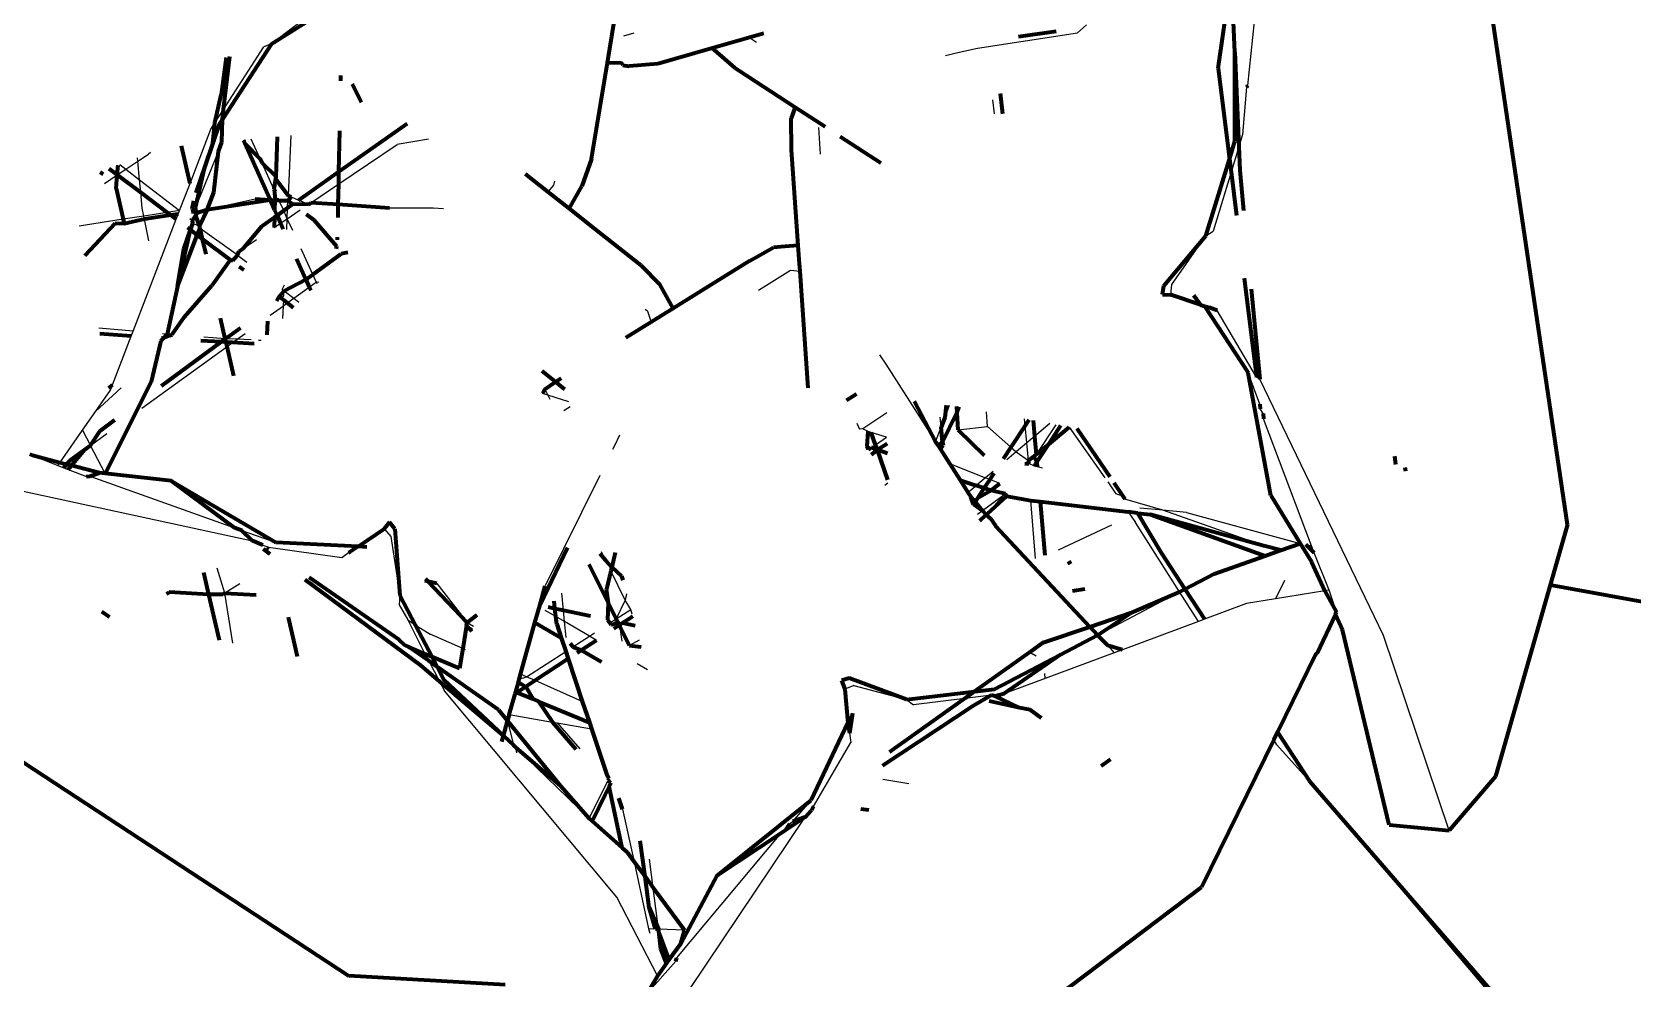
# Model space of a CAD drawing. Header units: millimetres. Extents: x 4307 to 31003, y 2809 to 20009.
# Drawn here: x 13541.02 to 13564.91, y 8933.27 to 8947.4 of the extents above; entities that cross this region are included whole.
import ezdxf

# ---------------------------------------------------------------- set-up
doc = ezdxf.new("R2010")
doc.units = ezdxf.units.MM
doc.layers.add('ProfileEdges', color=7, linetype='Continuous')

msp = doc.modelspace()

# ---------------------------------------------------------------- linework, layer by layer
for p, q in [((13558.97, 8947.098), (13558.967, 8948.28)), ((13545.282, 8947.737), (13544.594, 8947.22)), ((13556.624, 8947.387), (13556.756, 8947.506)), ((13559.261, 8947.554), (13559.162, 8946.599)), ((13544.594, 8947.22), (13544.481, 8947.177)), ((13550.004, 8947.382), (13549.851, 8947.338)), ((13551.728, 8947.317), (13551.831, 8947.249)), ((13555.131, 8947.157), (13556.624, 8947.387)), ((13543.881, 8946.243), (13544.481, 8947.177)), ((13554.655, 8947.048), (13554.795, 8947.085)), ((13554.795, 8947.085), (13555.131, 8947.157)), ((13559.146, 8946.574), (13559.086, 8945.867)), ((13555.356, 8946.387), (13555.379, 8946.177)), ((13543.692, 8945.949), (13543.751, 8946.041)), ((13543.751, 8946.041), (13543.881, 8946.243)), ((13543.38, 8945.138), (13543.692, 8945.949)), ((13544.204, 8945.788), (13544.199, 8945.737)), ((13544.427, 8945.504), (13544.293, 8945.797)), ((13544.882, 8945.852), (13544.844, 8944.958)), ((13546.94, 8945.799), (13546.47, 8945.719)), ((13552.757, 8945.973), (13552.784, 8945.577)), ((13559.086, 8945.867), (13559.031, 8945.686)), ((13542.602, 8945.469), (13542.76, 8945.574)), ((13542.789, 8945.598), (13542.76, 8945.574)), ((13543.462, 8944.774), (13543.807, 8945.617)), ((13545.599, 8945.131), (13546.47, 8945.719)), ((13559.031, 8945.686), (13558.915, 8945.306)), ((13542.295, 8945.268), (13542.424, 8945.35)), ((13542.333, 8945.42), (13542.424, 8945.35)), ((13542.424, 8945.35), (13542.602, 8945.469)), ((13542.424, 8945.35), (13542.627, 8945.194)), ((13542.602, 8945.469), (13542.597, 8945.523)), ((13542.627, 8945.194), (13542.602, 8945.469)), ((13544.633, 8945.051), (13544.456, 8945.44)), ((13558.915, 8945.306), (13558.647, 8944.424)), ((13542.105, 8945.138), (13542.295, 8945.268)), ((13542.627, 8945.194), (13543.224, 8944.735)), ((13542.644, 8945.005), (13542.627, 8945.194)), ((13543.224, 8944.735), (13543.38, 8945.138)), ((13545.181, 8944.849), (13545.599, 8945.131)), ((13548.806, 8945.111), (13548.719, 8945.013)), ((13548.817, 8945.174), (13548.806, 8945.111)), ((13542.665, 8944.768), (13542.644, 8945.005)), ((13544.354, 8944.904), (13543.635, 8944.745)), ((13544.698, 8944.909), (13544.649, 8944.923)), ((13544.71, 8944.88), (13544.698, 8944.909)), ((13544.778, 8944.733), (13544.71, 8944.88)), ((13544.837, 8944.775), (13544.841, 8944.878)), ((13544.889, 8944.938), (13545, 8944.89)), ((13545.146, 8944.825), (13545, 8944.89)), ((13542.381, 8944.603), (13541.727, 8944.501)), ((13542.689, 8944.651), (13542.381, 8944.603)), ((13542.53, 8942.933), (13543.174, 8944.605)), ((13542.689, 8944.651), (13542.665, 8944.768)), ((13543.04, 8944.706), (13542.689, 8944.651)), ((13542.699, 8944.604), (13542.689, 8944.651)), ((13542.767, 8944.281), (13542.699, 8944.604)), ((13543.224, 8944.735), (13543.04, 8944.706)), ((13543.174, 8944.605), (13543.203, 8944.679)), ((13543.203, 8944.679), (13543.224, 8944.735)), ((13543.377, 8944.617), (13543.419, 8944.585)), ((13543.473, 8944.726), (13543.411, 8944.759)), ((13543.449, 8944.716), (13543.462, 8944.774)), ((13543.635, 8944.745), (13543.473, 8944.726)), ((13544.73, 8944.545), (13544.83, 8944.612)), ((13544.83, 8944.612), (13544.778, 8944.733)), ((13544.823, 8944.45), (13544.83, 8944.612)), ((13544.83, 8944.612), (13544.837, 8944.775)), ((13544.83, 8944.612), (13545.025, 8944.744)), ((13544.913, 8944.435), (13544.83, 8944.612)), ((13547.007, 8944.768), (13546.357, 8944.771)), ((13547.161, 8944.76), (13547.007, 8944.768)), ((13543.424, 8944.539), (13543.523, 8944.505)), ((13543.531, 8944.473), (13544.069, 8944.086)), ((13544.634, 8944.48), (13544.73, 8944.545)), ((13558.032, 8943.631), (13558.54, 8944.357)), ((13558.54, 8944.357), (13558.647, 8944.424)), ((13544.172, 8944.168), (13544.373, 8944.304)), ((13545.213, 8943.778), (13545.037, 8944.163)), ((13544.069, 8944.086), (13544.089, 8944.07)), ((13544.089, 8944.07), (13544.23, 8943.962)), ((13545.16, 8943.592), (13545.245, 8943.653)), ((13545.276, 8943.64), (13545.213, 8943.778)), ((13545.302, 8943.666), (13545.245, 8943.653)), ((13551.861, 8943.547), (13552.339, 8943.844)), ((13552.339, 8943.844), (13552.483, 8943.828)), ((13558.017, 8943.474), (13558.032, 8943.631)), ((13544.734, 8943.427), (13544.781, 8943.461)), ((13544.757, 8943.557), (13544.788, 8943.624)), ((13544.757, 8943.557), (13544.784, 8943.536)), ((13544.774, 8943.313), (13544.778, 8943.394)), ((13544.781, 8943.461), (13544.784, 8943.536)), ((13544.784, 8943.536), (13544.929, 8943.424)), ((13544.831, 8943.354), (13544.929, 8943.424)), ((13544.929, 8943.424), (13545.16, 8943.592)), ((13544.929, 8943.424), (13545.006, 8943.365)), ((13544.578, 8943.17), (13544.774, 8943.313)), ((13544.766, 8943.121), (13544.774, 8943.313)), ((13544.774, 8943.313), (13544.831, 8943.354)), ((13550.206, 8943.233), (13550.174, 8943.259)), ((13550.206, 8943.233), (13550.261, 8943.068)), ((13559.293, 8942.249), (13558.708, 8943.243)), ((13542.53, 8942.933), (13542.017, 8942.976)), ((13542.501, 8942.857), (13542.53, 8942.933)), ((13542.221, 8942.131), (13542.501, 8942.857)), ((13542.661, 8941.783), (13543.932, 8942.703)), ((13543.041, 8942.89), (13542.97, 8942.896)), ((13543.077, 8942.869), (13543.041, 8942.89)), ((13543.718, 8942.832), (13543.587, 8942.843)), ((13543.906, 8942.819), (13543.718, 8942.832)), ((13544.084, 8942.813), (13543.906, 8942.819)), ((13543.932, 8942.703), (13544.015, 8942.763)), ((13544.015, 8942.763), (13544.084, 8942.813)), ((13544.084, 8942.813), (13544.205, 8942.901)), ((13544.291, 8942.802), (13544.084, 8942.813)), ((13544.444, 8942.793), (13544.404, 8942.796)), ((13553.671, 8942.581), (13553.765, 8942.443)), ((13553.765, 8942.443), (13554.505, 8941.284)), ((13559.343, 8941.842), (13559.17, 8942.312)), ((13559.345, 8942.216), (13559.293, 8942.249)), ((13561.188, 8938.393), (13559.345, 8942.216)), ((13542.351, 8942.087), (13541.973, 8941.74)), ((13541.973, 8941.74), (13542.192, 8942.055)), ((13542.192, 8942.055), (13542.221, 8942.131)), ((13548.718, 8941.98), (13548.64, 8942.005)), ((13548.673, 8942.066), (13548.718, 8941.98)), ((13549.032, 8941.877), (13548.718, 8941.98)), ((13548.718, 8941.98), (13548.75, 8941.917)), ((13541.776, 8941.458), (13541.973, 8941.74)), ((13548.958, 8941.751), (13549.053, 8941.81)), ((13554.711, 8941.822), (13554.644, 8941.647)), ((13555.281, 8941.512), (13555.268, 8941.728)), ((13559.394, 8941.703), (13559.351, 8941.772)), ((13553.332, 8941.559), (13553.372, 8941.47)), ((13553.778, 8941.717), (13553.419, 8941.474)), ((13554.505, 8941.284), (13554.589, 8941.502)), ((13554.589, 8941.502), (13554.576, 8941.65)), ((13554.839, 8941.461), (13555.281, 8941.512)), ((13555.281, 8941.512), (13555.63, 8941.201)), ((13555.842, 8941.526), (13555.832, 8941.624)), ((13555.869, 8941.266), (13555.842, 8941.526)), ((13556.211, 8941.554), (13555.984, 8941.363)), ((13556.302, 8941.537), (13556.007, 8941.094)), ((13556.5, 8941.501), (13557.032, 8940.747)), ((13560.118, 8939.731), (13559.401, 8941.623)), ((13541.437, 8940.971), (13541.776, 8941.458)), ((13541.776, 8941.458), (13541.896, 8941.229)), ((13541.896, 8941.229), (13542.137, 8941.404)), ((13549.788, 8941.381), (13549.714, 8941.224)), ((13553.419, 8941.474), (13553.372, 8941.47)), ((13553.502, 8941.437), (13553.419, 8941.474)), ((13553.544, 8941.423), (13553.502, 8941.437)), ((13553.771, 8941.35), (13553.544, 8941.423)), ((13553.609, 8941.239), (13553.771, 8941.35)), ((13555.869, 8941.266), (13555.709, 8941.131)), ((13555.984, 8941.363), (13555.869, 8941.266)), ((13555.895, 8941.001), (13555.869, 8941.266)), ((13541.032, 8941.077), (13541.408, 8940.93)), ((13542.115, 8940.81), (13541.896, 8941.229)), ((13549.714, 8941.224), (13549.686, 8941.166)), ((13553.545, 8941.195), (13553.609, 8941.239)), ((13555.709, 8941.131), (13555.57, 8941.014)), ((13555.63, 8941.201), (13555.709, 8941.131)), ((13555.709, 8941.131), (13555.895, 8941.001)), ((13541.408, 8940.93), (13541.437, 8940.971)), ((13541.408, 8940.93), (13541.498, 8940.896)), ((13541.498, 8940.896), (13541.563, 8940.87)), ((13541.563, 8940.87), (13541.834, 8940.765)), ((13541.883, 8940.772), (13544.043, 8940)), ((13549.494, 8940.779), (13548.68, 8939.132)), ((13554.712, 8940.96), (13555.251, 8940.745)), ((13555.363, 8940.84), (13555.251, 8940.745)), ((13555.98, 8940.918), (13555.899, 8940.961)), ((13556.023, 8940.908), (13555.98, 8940.918)), ((13556.1, 8940.89), (13556.023, 8940.908)), ((13540.591, 8940.61), (13544.311, 8939.802)), ((13553.795, 8940.663), (13553.749, 8940.629)), ((13554.989, 8940.525), (13555.112, 8940.628)), ((13555.251, 8940.745), (13555.112, 8940.628)), ((13555.315, 8940.72), (13555.251, 8940.745)), ((13555.463, 8940.661), (13555.315, 8940.72)), ((13557.075, 8940.683), (13557.196, 8940.506)), ((13555.522, 8940.488), (13555.207, 8940.254)), ((13555.283, 8940.209), (13555.522, 8940.488)), ((13555.549, 8940.508), (13555.522, 8940.488)), ((13555.998, 8939.541), (13555.929, 8940.408)), ((13557.301, 8940.469), (13557.196, 8940.506)), ((13557.898, 8940.26), (13557.33, 8940.426)), ((13557.898, 8940.26), (13557.556, 8940.29)), ((13555.207, 8940.254), (13555.13, 8940.196)), ((13557.381, 8940.236), (13557.487, 8940.079)), ((13558.148, 8939.041), (13557.487, 8940.079)), ((13558.251, 8940.229), (13557.898, 8940.26)), ((13559.405, 8939.732), (13557.898, 8940.26)), ((13558.251, 8940.229), (13559.948, 8939.767)), ((13544.153, 8939.961), (13544.664, 8939.778)), ((13546.278, 8939.982), (13546.375, 8939.869)), ((13546.375, 8939.869), (13546.513, 8938.987)), ((13557.131, 8940.039), (13556.335, 8939.663)), ((13544.466, 8939.742), (13544.55, 8939.709)), ((13544.55, 8939.709), (13545.645, 8939.555)), ((13545.645, 8939.555), (13545.744, 8939.632)), ((13549.581, 8939.514), (13549.519, 8939.641)), ((13559.628, 8939.653), (13559.405, 8939.732)), ((13560.03, 8939.751), (13560.118, 8939.731)), ((13560.157, 8939.625), (13560.118, 8939.731)), ((13560.377, 8939.068), (13560.157, 8939.625)), ((13543.901, 8939.024), (13543.786, 8939.394)), ((13549.875, 8938.918), (13549.66, 8939.355)), ((13544.121, 8939.165), (13543.901, 8939.024)), ((13547.061, 8939.168), (13547.515, 8938.584)), ((13559.713, 8939.21), (13559.579, 8938.938)), ((13544.019, 8938.279), (13543.901, 8939.024)), ((13546.513, 8938.987), (13546.5, 8938.849)), ((13548.952, 8938.765), (13548.927, 8939.022)), ((13549.875, 8938.918), (13549.739, 8938.64)), ((13549.895, 8939.011), (13549.875, 8938.918)), ((13549.958, 8938.781), (13549.875, 8938.918)), ((13556.924, 8938.398), (13558.148, 8939.041)), ((13558.428, 8938.601), (13558.148, 8939.041)), ((13559.145, 8938.867), (13558.517, 8938.634)), ((13559.579, 8938.938), (13559.145, 8938.867)), ((13560.314, 8939.058), (13559.579, 8938.938)), ((13560.377, 8939.068), (13560.314, 8939.058)), ((13560.49, 8938.738), (13560.377, 8939.068)), ((13546.5, 8938.849), (13546.629, 8938.623)), ((13546.629, 8938.623), (13546.74, 8938.553)), ((13546.629, 8938.623), (13546.885, 8938.12)), ((13548.838, 8938.674), (13548.682, 8938.765)), ((13548.968, 8938.598), (13548.838, 8938.674)), ((13548.968, 8938.598), (13548.952, 8938.765)), ((13549.646, 8938.579), (13549.739, 8938.64)), ((13549.739, 8938.64), (13549.958, 8938.781)), ((13549.978, 8938.709), (13549.958, 8938.781)), ((13558.517, 8938.634), (13558.428, 8938.601)), ((13546.74, 8938.553), (13546.964, 8938.411)), ((13547.451, 8938.196), (13546.964, 8938.411)), ((13547.594, 8938.487), (13547.508, 8938.543)), ((13547.515, 8938.584), (13547.609, 8938.533)), ((13548.991, 8938.363), (13548.968, 8938.598)), ((13549.339, 8938.381), (13548.968, 8938.598)), ((13549.091, 8938.221), (13549.339, 8938.381)), ((13549.339, 8938.381), (13549.417, 8938.431)), ((13549.444, 8938.319), (13549.339, 8938.381)), ((13549.827, 8938.309), (13549.801, 8938.516)), ((13558.428, 8938.601), (13557.295, 8938.18)), ((13562.168, 8935.482), (13561.188, 8938.393)), ((13547.493, 8938.177), (13547.451, 8938.196)), ((13548.402, 8937.775), (13548.986, 8938.153)), ((13550.084, 8938.321), (13549.936, 8938.241)), ((13555.906, 8938.138), (13555.947, 8938.116)), ((13557.078, 8938.244), (13557.171, 8938.134)), ((13557.295, 8938.18), (13557.171, 8938.134)), ((13546.885, 8938.12), (13546.943, 8938.011)), ((13546.943, 8938.011), (13547.105, 8937.704)), ((13550.206, 8937.881), (13550.055, 8937.968)), ((13556.006, 8938.084), (13555.947, 8938.116)), ((13557.171, 8938.134), (13556.141, 8937.751)), ((13547.105, 8937.704), (13547.177, 8937.567)), ((13548.293, 8937.742), (13548.402, 8937.775)), ((13548.402, 8937.775), (13548.313, 8937.815)), ((13548.531, 8937.718), (13548.402, 8937.775)), ((13549.234, 8937.408), (13548.531, 8937.718)), ((13556.141, 8937.751), (13555.522, 8937.522)), ((13556.141, 8937.751), (13556.135, 8937.822)), ((13549.747, 8934.487), (13547.177, 8937.567)), ((13553.287, 8937.643), (13553.153, 8937.592)), ((13553.287, 8937.643), (13554.073, 8937.435)), ((13554.073, 8937.435), (13554.178, 8937.357)), ((13554.943, 8937.451), (13554.178, 8937.357)), ((13555.341, 8937.5), (13554.943, 8937.451)), ((13548.145, 8937.211), (13548.791, 8937.099)), ((13548.119, 8937.118), (13548.205, 8936.756)), ((13548.791, 8937.099), (13548.86, 8937.087)), ((13548.86, 8937.087), (13549.195, 8936.7)), ((13548.86, 8937.087), (13549.369, 8936.999)), ((13548.239, 8936.724), (13549.334, 8935.661)), ((13548.239, 8936.724), (13548.252, 8936.642)), ((13552.684, 8935.837), (13553.239, 8936.797)), ((13553.219, 8936.934), (13553.239, 8936.797)), ((13559.6, 8936.759), (13559.552, 8936.835)), ((13559.6, 8936.759), (13560.084, 8936.22)), ((13553.718, 8936.249), (13554.107, 8936.182)), ((13549.334, 8935.661), (13549.615, 8936.221)), ((13560.084, 8936.22), (13563.231, 8932.519)), ((13549.836, 8935.799), (13550.008, 8935.014)), ((13552.377, 8935.617), (13552.647, 8935.934)), ((13550.25, 8932.244), (13552.559, 8935.678)), ((13552.325, 8935.58), (13552.377, 8935.617)), ((13550.644, 8933.581), (13552.195, 8935.437)), ((13550.293, 8934.627), (13550.239, 8935.054)), ((13550.008, 8935.014), (13550.224, 8934.014)), ((13550.371, 8934.009), (13550.293, 8934.627)), ((13550.356, 8933.312), (13549.747, 8934.487)), ((13550.325, 8934.01), (13550.224, 8934.014)), ((13550.224, 8934.014), (13550.243, 8933.948)), ((13550.757, 8933.996), (13550.371, 8934.009)), ((13550.195, 8933.045), (13550.63, 8933.529))]:
    msp.add_line(p, q)
at = {"layer": 'ProfileEdges', "lineweight": 211}
for p, q in [((13558.724, 8946.853), (13558.921, 8948.233)), ((13558.97, 8947.098), (13558.921, 8948.233)), ((13563.937, 8940.047), (13562.766, 8947.954)), ((13544.594, 8947.22), (13545.399, 8947.725)), ((13549.609, 8946.938), (13549.716, 8947.581)), ((13544.594, 8947.22), (13543.864, 8946.097)), ((13551.728, 8947.317), (13551.173, 8947.157)), ((13551.938, 8947.377), (13551.728, 8947.317)), ((13555.741, 8947.33), (13556.303, 8947.409)), ((13543.92, 8947.019), (13543.847, 8946.462)), ((13543.881, 8946.243), (13543.975, 8947.035)), ((13551.173, 8947.157), (13550.359, 8946.923)), ((13551.511, 8946.864), (13551.173, 8947.157)), ((13558.973, 8945.768), (13558.97, 8947.098)), ((13558.97, 8947.098), (13559.031, 8945.686)), ((13545.63, 8946.672), (13545.632, 8946.749)), ((13549.37, 8945.504), (13549.609, 8946.938)), ((13549.609, 8946.938), (13549.819, 8946.943)), ((13549.837, 8946.903), (13549.819, 8946.943)), ((13549.837, 8946.903), (13549.932, 8946.889)), ((13550.359, 8946.923), (13549.932, 8946.889)), ((13551.511, 8946.864), (13551.58, 8946.82)), ((13551.58, 8946.82), (13552.41, 8946.279)), ((13558.724, 8946.853), (13558.891, 8945.5)), ((13545.938, 8946.347), (13545.804, 8946.618)), ((13559.162, 8946.599), (13559.146, 8946.574)), ((13543.751, 8946.041), (13543.847, 8946.462)), ((13552.41, 8946.279), (13552.352, 8946.115)), ((13552.41, 8946.279), (13552.858, 8945.987)), ((13555.47, 8946.483), (13555.503, 8946.175)), ((13543.721, 8945.743), (13543.751, 8946.041)), ((13543.816, 8946.023), (13543.721, 8945.743)), ((13543.864, 8946.097), (13543.816, 8946.023)), ((13543.856, 8945.755), (13543.864, 8946.097)), ((13543.864, 8946.097), (13543.881, 8946.243)), ((13545.603, 8945.315), (13546.618, 8946.031)), ((13552.356, 8945.639), (13552.352, 8946.115)), ((13544.175, 8945.785), (13544.199, 8945.737)), ((13544.678, 8945.833), (13544.659, 8945.243)), ((13545.603, 8945.315), (13545.615, 8945.921)), ((13553.084, 8945.84), (13553.689, 8945.445)), ((13543.38, 8945.138), (13543.252, 8945.698)), ((13543.721, 8945.743), (13543.607, 8945.407)), ((13543.734, 8945.003), (13543.807, 8945.617)), ((13543.807, 8945.617), (13543.856, 8945.755)), ((13544.199, 8945.737), (13544.427, 8945.504)), ((13544.199, 8945.737), (13544.564, 8944.917)), ((13552.456, 8944.212), (13552.356, 8945.639)), ((13558.891, 8945.5), (13558.973, 8945.768)), ((13559.031, 8945.686), (13559.046, 8945.336)), ((13542.074, 8945.319), (13542.042, 8945.268)), ((13542.295, 8945.268), (13542.175, 8945.358)), ((13542.295, 8945.268), (13542.309, 8945.41)), ((13543.462, 8944.774), (13543.607, 8945.407)), ((13543.607, 8945.407), (13543.467, 8945)), ((13544.456, 8945.44), (13544.427, 8945.504)), ((13544.456, 8945.44), (13544.659, 8945.243)), ((13545, 8944.89), (13545.603, 8945.315)), ((13545.599, 8945.131), (13545.603, 8945.315)), ((13549.37, 8945.504), (13549.225, 8945.098)), ((13558.54, 8944.357), (13558.891, 8945.5)), ((13558.891, 8945.5), (13558.915, 8945.306)), ((13558.915, 8945.306), (13558.995, 8944.661)), ((13559.046, 8945.336), (13559.103, 8944.735)), ((13542.276, 8945.064), (13542.295, 8945.268)), ((13542.276, 8945.064), (13542.381, 8944.603)), ((13542.644, 8945.005), (13542.295, 8945.268)), ((13544.658, 8945.206), (13544.633, 8945.051)), ((13544.659, 8945.243), (13544.658, 8945.206)), ((13544.658, 8945.206), (13544.844, 8944.958)), ((13545.593, 8944.822), (13545.599, 8945.131)), ((13548.719, 8945.013), (13548.386, 8945.276)), ((13549.036, 8944.763), (13549.225, 8945.098)), ((13543.04, 8944.706), (13542.644, 8945.005)), ((13543.411, 8944.759), (13543.439, 8944.878)), ((13543.635, 8944.745), (13543.734, 8945.003)), ((13544.576, 8944.889), (13543.635, 8944.745)), ((13544.576, 8944.889), (13544.354, 8944.904)), ((13544.564, 8944.917), (13544.576, 8944.889)), ((13544.647, 8944.885), (13544.576, 8944.889)), ((13544.576, 8944.889), (13544.643, 8944.74)), ((13544.633, 8945.051), (13544.647, 8945.02)), ((13544.647, 8944.885), (13544.643, 8944.74)), ((13544.649, 8944.923), (13544.647, 8945.02)), ((13544.649, 8944.923), (13544.647, 8944.885)), ((13544.71, 8944.88), (13544.647, 8944.885)), ((13544.841, 8944.878), (13544.71, 8944.88)), ((13544.837, 8944.775), (13544.911, 8944.827)), ((13544.889, 8944.938), (13544.841, 8944.878)), ((13544.911, 8944.827), (13544.841, 8944.878)), ((13544.844, 8944.958), (13544.889, 8944.938)), ((13545.146, 8944.825), (13544.911, 8944.827)), ((13545.146, 8944.825), (13545.181, 8944.849)), ((13545.593, 8944.822), (13545.181, 8944.849)), ((13549.036, 8944.763), (13548.719, 8945.013)), ((13542.381, 8944.603), (13542.397, 8944.535)), ((13542.699, 8944.604), (13542.397, 8944.535)), ((13543.096, 8944.663), (13542.699, 8944.604)), ((13543.096, 8944.663), (13543.04, 8944.706)), ((13543.203, 8944.679), (13543.096, 8944.663)), ((13543.174, 8944.605), (13543.096, 8944.663)), ((13543.449, 8944.716), (13543.399, 8944.708)), ((13543.449, 8944.716), (13543.411, 8944.759)), ((13543.419, 8944.585), (13543.466, 8944.658)), ((13543.424, 8944.539), (13543.419, 8944.585)), ((13543.48, 8944.697), (13543.449, 8944.716)), ((13543.473, 8944.726), (13543.462, 8944.774)), ((13543.466, 8944.658), (13543.48, 8944.697)), ((13543.523, 8944.505), (13543.466, 8944.658)), ((13543.48, 8944.697), (13543.473, 8944.726)), ((13543.635, 8944.745), (13543.48, 8944.697)), ((13543.523, 8944.505), (13543.635, 8944.745)), ((13544.459, 8944.508), (13544.639, 8944.635)), ((13544.639, 8944.635), (13544.634, 8944.48)), ((13544.678, 8944.662), (13544.639, 8944.635)), ((13544.643, 8944.74), (13544.678, 8944.662)), ((13544.678, 8944.662), (13544.778, 8944.733)), ((13544.678, 8944.662), (13544.73, 8944.545)), ((13544.778, 8944.733), (13544.837, 8944.775)), ((13545.114, 8944.678), (13545.227, 8944.596)), ((13545.227, 8944.596), (13545.566, 8944.204)), ((13545.589, 8944.631), (13545.593, 8944.822)), ((13546.357, 8944.771), (13545.593, 8944.822)), ((13549.43, 8944.452), (13549.036, 8944.763)), ((13542.263, 8944.539), (13541.811, 8944.059)), ((13542.397, 8944.535), (13542.263, 8944.539)), ((13543.195, 8943.598), (13543.387, 8944.444)), ((13543.195, 8943.598), (13543.489, 8944.366)), ((13543.289, 8944.159), (13543.387, 8944.444)), ((13543.387, 8944.444), (13543.344, 8944.476)), ((13543.387, 8944.444), (13543.424, 8944.539)), ((13543.489, 8944.366), (13543.387, 8944.444)), ((13543.489, 8944.366), (13543.531, 8944.473)), ((13543.568, 8944.307), (13543.489, 8944.366)), ((13543.531, 8944.473), (13543.523, 8944.505)), ((13543.568, 8944.307), (13543.531, 8944.473)), ((13544.172, 8944.168), (13544.459, 8944.508)), ((13544.73, 8944.545), (13544.769, 8944.458)), ((13550.112, 8943.912), (13549.43, 8944.452)), ((13557.911, 8943.612), (13558.54, 8944.357)), ((13543.195, 8943.598), (13543.289, 8944.159)), ((13543.619, 8944.081), (13543.568, 8944.307)), ((13543.978, 8943.998), (13543.568, 8944.307)), ((13544.089, 8944.07), (13544.111, 8944.127)), ((13544.111, 8944.127), (13544.172, 8944.168)), ((13545.566, 8944.204), (13545.559, 8944.164)), ((13545.583, 8944.299), (13545.583, 8944.335)), ((13545.737, 8944.109), (13545.637, 8944.09)), ((13551.733, 8943.985), (13552.088, 8944.182)), ((13552.197, 8944.191), (13552.088, 8944.182)), ((13552.456, 8944.212), (13552.197, 8944.191)), ((13552.475, 8943.937), (13552.456, 8944.212)), ((13543.978, 8943.998), (13543.707, 8943.616)), ((13543.978, 8943.998), (13544.02, 8943.988)), ((13544.02, 8943.988), (13544.089, 8944.07)), ((13544.181, 8943.844), (13544.115, 8943.894)), ((13544.969, 8944.015), (13545.11, 8943.703)), ((13545.213, 8943.778), (13545.637, 8944.09)), ((13550.112, 8943.912), (13550.391, 8943.632)), ((13551.733, 8943.985), (13551.239, 8943.677)), ((13552.483, 8943.828), (13552.475, 8943.937)), ((13544.784, 8943.536), (13545.11, 8943.703)), ((13545.11, 8943.703), (13545.213, 8943.778)), ((13545.11, 8943.703), (13545.16, 8943.592)), ((13550.589, 8943.272), (13550.391, 8943.632)), ((13551.239, 8943.677), (13550.589, 8943.272)), ((13552.605, 8942.086), (13552.483, 8943.828)), ((13559.11, 8943.724), (13559.293, 8942.249)), ((13543.195, 8943.598), (13543.041, 8942.89)), ((13543.299, 8943.146), (13543.707, 8943.616)), ((13544.677, 8943.385), (13544.706, 8943.448)), ((13544.706, 8943.448), (13544.784, 8943.536)), ((13544.734, 8943.427), (13544.706, 8943.448)), ((13544.778, 8943.394), (13544.734, 8943.427)), ((13544.831, 8943.354), (13544.778, 8943.394)), ((13545.16, 8943.592), (13545.181, 8943.544)), ((13557.892, 8943.481), (13557.911, 8943.612)), ((13557.892, 8943.481), (13558.017, 8943.474)), ((13558.458, 8943.327), (13558.017, 8943.474)), ((13558.356, 8943.472), (13558.458, 8943.327)), ((13559.215, 8943.566), (13559.345, 8942.216)), ((13544.925, 8943.283), (13544.831, 8943.354)), ((13550.589, 8943.272), (13550.261, 8943.068)), ((13558.458, 8943.327), (13558.518, 8943.307)), ((13558.518, 8943.307), (13559.17, 8942.312)), ((13558.518, 8943.307), (13558.588, 8943.287)), ((13558.708, 8943.243), (13558.588, 8943.287)), ((13543.112, 8942.884), (13543.299, 8943.146)), ((13543.906, 8942.819), (13543.836, 8943.128)), ((13543.906, 8942.819), (13544.132, 8942.985)), ((13544.538, 8943.085), (13544.527, 8942.878)), ((13550.261, 8943.068), (13549.886, 8942.834)), ((13542.501, 8942.857), (13542.033, 8942.892)), ((13542.945, 8942.79), (13542.8, 8942.179)), ((13542.945, 8942.79), (13542.991, 8942.832)), ((13542.991, 8942.832), (13542.953, 8942.824)), ((13542.956, 8942.12), (13543.843, 8942.773)), ((13543.041, 8942.89), (13542.991, 8942.832)), ((13543.077, 8942.869), (13542.991, 8942.832)), ((13543.077, 8942.869), (13543.112, 8942.884)), ((13543.843, 8942.773), (13543.54, 8942.789)), ((13543.843, 8942.773), (13543.906, 8942.819)), ((13543.918, 8942.768), (13543.843, 8942.773)), ((13543.918, 8942.768), (13543.906, 8942.819)), ((13543.932, 8942.703), (13543.918, 8942.768)), ((13544.015, 8942.763), (13543.918, 8942.768)), ((13544.032, 8942.265), (13543.932, 8942.703)), ((13544.339, 8942.746), (13544.015, 8942.763)), ((13548.835, 8942.175), (13548.635, 8942.336)), ((13548.835, 8942.175), (13548.921, 8942.232)), ((13559.511, 8940.48), (13559.17, 8942.312)), ((13542.8, 8942.179), (13542.115, 8940.81)), ((13542.169, 8942.083), (13542.221, 8942.131)), ((13548.673, 8942.066), (13548.64, 8942.005)), ((13548.673, 8942.066), (13548.835, 8942.175)), ((13548.974, 8942.063), (13548.835, 8942.175)), ((13553.177, 8941.906), (13553.324, 8941.996)), ((13554.187, 8941.888), (13554.505, 8941.284)), ((13554.662, 8941.828), (13554.644, 8941.647)), ((13554.818, 8941.809), (13554.824, 8941.714)), ((13554.824, 8941.714), (13554.858, 8941.803)), ((13559.343, 8941.842), (13559.351, 8941.772)), ((13542.039, 8941.447), (13542.259, 8941.609)), ((13554.644, 8941.647), (13554.589, 8941.502)), ((13554.608, 8941.275), (13554.589, 8941.502)), ((13554.608, 8941.275), (13554.824, 8941.714)), ((13554.824, 8941.714), (13554.839, 8941.461)), ((13555.842, 8941.526), (13555.63, 8941.201)), ((13555.898, 8941.612), (13555.842, 8941.526)), ((13555.963, 8941.6), (13555.984, 8941.363)), ((13556.195, 8941.249), (13556.374, 8941.524)), ((13556.195, 8941.249), (13556.5, 8941.501)), ((13556.616, 8941.479), (13557.104, 8940.759)), ((13559.394, 8941.703), (13559.401, 8941.623)), ((13541.896, 8941.229), (13542.039, 8941.447)), ((13553.486, 8941.216), (13553.502, 8941.437)), ((13553.609, 8941.239), (13553.544, 8941.423)), ((13553.785, 8941.253), (13553.637, 8941.161)), ((13554.505, 8941.284), (13554.542, 8941.226)), ((13554.608, 8941.275), (13554.542, 8941.226)), ((13554.608, 8941.275), (13554.617, 8941.228)), ((13554.839, 8941.461), (13555.23, 8941.077)), ((13555.984, 8941.363), (13556.007, 8941.094)), ((13556.007, 8941.094), (13556.195, 8941.249)), ((13556.017, 8940.976), (13556.195, 8941.249)), ((13540.99, 8941.098), (13541.032, 8941.077)), ((13541.437, 8940.971), (13541.032, 8941.077)), ((13541.538, 8940.945), (13541.584, 8941.004)), ((13541.584, 8941.004), (13541.805, 8941.164)), ((13541.609, 8940.927), (13541.805, 8941.164)), ((13541.805, 8941.164), (13541.896, 8941.229)), ((13553.507, 8941.169), (13553.486, 8941.216)), ((13553.507, 8941.169), (13553.545, 8941.195)), ((13553.637, 8941.161), (13553.543, 8941.088)), ((13553.637, 8941.161), (13553.545, 8941.195)), ((13553.637, 8941.161), (13553.609, 8941.239)), ((13553.795, 8940.715), (13553.637, 8941.161)), ((13553.788, 8941.106), (13553.637, 8941.161)), ((13554.542, 8941.226), (13554.572, 8941.179)), ((13554.572, 8941.179), (13554.617, 8941.228)), ((13554.572, 8941.179), (13554.712, 8940.96)), ((13555.63, 8941.201), (13555.516, 8941.027)), ((13555.972, 8941.065), (13555.895, 8941.001)), ((13555.899, 8940.961), (13555.895, 8941.001)), ((13556.007, 8941.094), (13555.972, 8941.065)), ((13555.972, 8941.065), (13556.017, 8940.976)), ((13561.354, 8941.069), (13561.369, 8940.942)), ((13541.538, 8940.945), (13541.437, 8940.971)), ((13541.498, 8940.896), (13541.538, 8940.945)), ((13541.609, 8940.927), (13541.538, 8940.945)), ((13541.563, 8940.87), (13541.609, 8940.927)), ((13542.028, 8940.818), (13541.609, 8940.927)), ((13541.834, 8940.765), (13541.883, 8940.772)), ((13541.883, 8940.772), (13542.028, 8940.818)), ((13542.115, 8940.81), (13542.028, 8940.818)), ((13543.098, 8940.698), (13542.115, 8940.81)), ((13554.712, 8940.96), (13554.871, 8940.71)), ((13555.377, 8940.815), (13555.315, 8940.72)), ((13555.836, 8940.952), (13555.899, 8940.961)), ((13555.98, 8940.918), (13556.017, 8940.976)), ((13556.017, 8940.976), (13556.023, 8940.908)), ((13561.521, 8940.846), (13561.514, 8940.898)), ((13543.098, 8940.698), (13544.664, 8939.778)), ((13544.043, 8940), (13543.098, 8940.698)), ((13554.871, 8940.71), (13554.989, 8940.525)), ((13554.871, 8940.71), (13555.112, 8940.628)), ((13554.989, 8940.525), (13555.03, 8940.461)), ((13555.228, 8940.588), (13555.112, 8940.628)), ((13555.228, 8940.588), (13555.132, 8940.441)), ((13555.132, 8940.441), (13555.329, 8940.554)), ((13555.315, 8940.72), (13555.228, 8940.588)), ((13555.329, 8940.554), (13555.228, 8940.588)), ((13555.329, 8940.554), (13555.463, 8940.661)), ((13555.549, 8940.508), (13555.329, 8940.554)), ((13557.165, 8940.67), (13557.301, 8940.469)), ((13555.072, 8940.349), (13555.03, 8940.461)), ((13555.095, 8940.385), (13555.03, 8940.461)), ((13555.095, 8940.385), (13555.072, 8940.349)), ((13555.207, 8940.254), (13555.072, 8940.349)), ((13555.132, 8940.441), (13555.095, 8940.385)), ((13555.095, 8940.385), (13555.207, 8940.254)), ((13555.283, 8940.209), (13555.569, 8940.472)), ((13555.569, 8940.472), (13555.549, 8940.508)), ((13555.569, 8940.472), (13555.929, 8940.408)), ((13555.929, 8940.408), (13556.068, 8940.392)), ((13556.068, 8940.392), (13556.138, 8939.592)), ((13556.068, 8940.392), (13557.381, 8940.236)), ((13557.301, 8940.469), (13557.33, 8940.426)), ((13559.511, 8940.48), (13559.948, 8939.767)), ((13546.358, 8940.085), (13546.278, 8939.982)), ((13546.435, 8939.985), (13546.358, 8940.085)), ((13555.165, 8940.102), (13555.262, 8940.19)), ((13555.262, 8940.19), (13555.207, 8940.254)), ((13555.262, 8940.19), (13555.283, 8940.209)), ((13555.262, 8940.19), (13555.331, 8940.135)), ((13555.331, 8940.135), (13555.401, 8940.028)), ((13557.517, 8940.219), (13557.381, 8940.236)), ((13557.517, 8940.219), (13557.874, 8939.623)), ((13557.517, 8940.219), (13557.714, 8940.196)), ((13557.714, 8940.196), (13559.422, 8939.58)), ((13559.405, 8939.732), (13557.714, 8940.196)), ((13563.937, 8940.047), (13563.679, 8939.144)), ((13544.153, 8939.961), (13544.043, 8940)), ((13544.311, 8939.802), (13544.153, 8939.961)), ((13545.888, 8939.718), (13546.278, 8939.982)), ((13546.435, 8939.985), (13546.513, 8938.987)), ((13555.401, 8940.028), (13556.809, 8938.522)), ((13544.466, 8939.742), (13544.311, 8939.802)), ((13544.574, 8939.607), (13544.476, 8939.68)), ((13544.558, 8939.678), (13544.526, 8939.7)), ((13545.888, 8939.718), (13544.664, 8939.778)), ((13545.744, 8939.632), (13545.771, 8939.64)), ((13545.888, 8939.718), (13545.771, 8939.64)), ((13546.017, 8939.712), (13545.888, 8939.718)), ((13549.014, 8939.701), (13548.598, 8938.837)), ((13549.494, 8939.615), (13549.581, 8939.514)), ((13549.725, 8939.628), (13549.673, 8939.409)), ((13557.874, 8939.623), (13558.225, 8939.082)), ((13558.664, 8939.313), (13559.422, 8939.58)), ((13559.656, 8939.663), (13559.405, 8939.732)), ((13559.422, 8939.58), (13559.628, 8939.653)), ((13559.628, 8939.653), (13559.656, 8939.663)), ((13559.656, 8939.663), (13559.948, 8939.767)), ((13559.948, 8939.767), (13560.116, 8939.492)), ((13560.157, 8939.625), (13560.03, 8939.751)), ((13543.583, 8939.334), (13543.658, 8939.004)), ((13549.623, 8938.875), (13549.338, 8939.453)), ((13549.581, 8939.514), (13549.673, 8939.409)), ((13549.66, 8939.355), (13549.595, 8939.085)), ((13549.673, 8939.409), (13549.66, 8939.355)), ((13549.673, 8939.409), (13549.821, 8939.279)), ((13556.479, 8939.468), (13556.536, 8939.496)), ((13560.116, 8939.492), (13560.314, 8939.058)), ((13546.824, 8937.946), (13545.098, 8939.22)), ((13546.501, 8938.327), (13545.159, 8939.257)), ((13546.934, 8939.195), (13546.882, 8939.206)), ((13546.896, 8939.238), (13546.934, 8939.195)), ((13547.061, 8939.168), (13546.934, 8939.195)), ((13546.934, 8939.195), (13547.515, 8938.584)), ((13548.598, 8938.837), (13548.68, 8939.132)), ((13549.821, 8939.279), (13549.838, 8939.217)), ((13558.225, 8939.082), (13558.664, 8939.313)), ((13563.679, 8939.144), (13562.862, 8936.289)), ((13568.561, 8938.252), (13563.679, 8939.144)), ((13543.029, 8939.011), (13543.069, 8939.039)), ((13543.658, 8939.004), (13543.069, 8939.039)), ((13543.658, 8939.004), (13543.814, 8938.322)), ((13543.868, 8939.002), (13543.658, 8939.004)), ((13543.901, 8939.024), (13543.868, 8939.002)), ((13543.901, 8939.024), (13544.366, 8938.997)), ((13546.513, 8938.987), (13546.74, 8938.553)), ((13548.825, 8938.792), (13548.812, 8938.902)), ((13549.623, 8938.875), (13549.595, 8939.085)), ((13549.616, 8938.623), (13549.623, 8938.875)), ((13549.739, 8938.64), (13549.623, 8938.875)), ((13556.731, 8939.085), (13556.551, 8939.054)), ((13557.429, 8938.733), (13558.148, 8939.041)), ((13558.148, 8939.041), (13558.225, 8939.082)), ((13558.225, 8939.082), (13558.517, 8938.634)), ((13560.314, 8939.058), (13560.49, 8938.738)), ((13542.177, 8938.664), (13542.063, 8938.746)), ((13544.982, 8938.078), (13544.849, 8938.666)), ((13547.515, 8938.584), (13547.663, 8938.698)), ((13548.528, 8938.588), (13548.598, 8938.837)), ((13548.825, 8938.792), (13548.727, 8938.813)), ((13548.952, 8938.765), (13548.825, 8938.792)), ((13548.838, 8938.674), (13548.825, 8938.792)), ((13548.852, 8938.559), (13548.838, 8938.674)), ((13549.357, 8938.678), (13548.952, 8938.765)), ((13549.646, 8938.579), (13549.616, 8938.623)), ((13549.739, 8938.64), (13549.763, 8938.592)), ((13549.986, 8938.677), (13549.834, 8938.577)), ((13556.809, 8938.522), (13557.429, 8938.733)), ((13556.924, 8938.398), (13557.429, 8938.733)), ((13560.201, 8938.13), (13560.475, 8938.706)), ((13560.475, 8938.706), (13560.49, 8938.738)), ((13560.579, 8938.478), (13560.475, 8938.706)), ((13546.74, 8938.553), (13546.989, 8938.076)), ((13547.508, 8938.543), (13547.451, 8938.196)), ((13547.508, 8938.543), (13547.515, 8938.584)), ((13547.508, 8938.543), (13547.584, 8938.457)), ((13548.313, 8937.815), (13548.528, 8938.588)), ((13548.528, 8938.588), (13548.919, 8938.356)), ((13548.852, 8938.559), (13548.919, 8938.356)), ((13549.667, 8938.547), (13549.646, 8938.579)), ((13549.763, 8938.592), (13549.667, 8938.547)), ((13549.796, 8938.553), (13549.704, 8938.491)), ((13549.763, 8938.592), (13549.796, 8938.553)), ((13549.834, 8938.577), (13549.796, 8938.553)), ((13549.801, 8938.516), (13549.796, 8938.553)), ((13549.936, 8938.241), (13549.801, 8938.516)), ((13550.025, 8938.536), (13549.834, 8938.577)), ((13556.11, 8938.285), (13556.809, 8938.522)), ((13556.373, 8938.109), (13556.924, 8938.398)), ((13556.924, 8938.398), (13556.809, 8938.522)), ((13556.924, 8938.398), (13557.078, 8938.244)), ((13561.276, 8935.564), (13560.579, 8938.478)), ((13546.586, 8938.245), (13546.501, 8938.327)), ((13546.586, 8938.245), (13546.64, 8938.222)), ((13546.64, 8938.222), (13546.885, 8938.12)), ((13546.943, 8938.011), (13546.64, 8938.222)), ((13547.451, 8938.196), (13547.403, 8937.903)), ((13548.919, 8938.356), (13548.986, 8938.153)), ((13548.986, 8938.153), (13549.023, 8938.042)), ((13549.051, 8938.277), (13549.091, 8938.221)), ((13549.091, 8938.221), (13549.224, 8938.175)), ((13549.224, 8938.175), (13549.156, 8938.13)), ((13549.444, 8938.319), (13549.224, 8938.175)), ((13549.224, 8938.175), (13549.521, 8937.998)), ((13549.936, 8938.241), (13550.111, 8938.223)), ((13555.906, 8938.138), (13555.089, 8937.555)), ((13556.11, 8938.285), (13555.906, 8938.138)), ((13557.295, 8938.18), (13557.078, 8938.244)), ((13547.105, 8937.704), (13546.824, 8937.946)), ((13546.885, 8938.12), (13546.989, 8938.076)), ((13547.07, 8937.922), (13546.943, 8938.011)), ((13546.989, 8938.076), (13547.07, 8937.922)), ((13546.989, 8938.076), (13547.403, 8937.903)), ((13547.07, 8937.922), (13547.17, 8937.73)), ((13547.985, 8937.283), (13547.07, 8937.922)), ((13549.023, 8938.042), (13548.531, 8937.718)), ((13549.023, 8938.042), (13549.234, 8937.408)), ((13555.386, 8937.591), (13556.373, 8938.109)), ((13556.373, 8938.109), (13555.522, 8937.522)), ((13560.176, 8938.107), (13559.609, 8936.951)), ((13560.176, 8938.107), (13560.201, 8938.13)), ((13548.057, 8936.895), (13547.105, 8937.704)), ((13547.17, 8937.73), (13548.057, 8936.895)), ((13548.24, 8937.552), (13548.28, 8937.696)), ((13548.28, 8937.696), (13548.293, 8937.742)), ((13548.28, 8937.696), (13548.392, 8937.627)), ((13548.293, 8937.742), (13548.313, 8937.815)), ((13548.531, 8937.718), (13548.392, 8937.627)), ((13553.218, 8937.755), (13553.102, 8937.719)), ((13553.102, 8937.719), (13553.153, 8937.592)), ((13554.073, 8937.435), (13553.218, 8937.755)), ((13548.145, 8937.211), (13548.231, 8937.521)), ((13548.231, 8937.521), (13548.24, 8937.552)), ((13548.264, 8937.542), (13548.231, 8937.521)), ((13548.24, 8937.552), (13548.264, 8937.542)), ((13548.392, 8937.627), (13548.264, 8937.542)), ((13548.264, 8937.542), (13548.495, 8937.445)), ((13548.392, 8937.627), (13548.495, 8937.445)), ((13548.495, 8937.445), (13548.581, 8937.409)), ((13553.153, 8937.592), (13553.196, 8937.09)), ((13554.943, 8937.451), (13553.819, 8936.648)), ((13554.073, 8937.435), (13555.089, 8937.555)), ((13555.089, 8937.555), (13554.943, 8937.451)), ((13555.341, 8937.5), (13555.063, 8937.335)), ((13555.089, 8937.555), (13555.386, 8937.591)), ((13555.396, 8937.487), (13555.341, 8937.5)), ((13555.522, 8937.522), (13555.396, 8937.487)), ((13555.758, 8937.314), (13555.396, 8937.487)), ((13539.523, 8937.398), (13545.752, 8933.31)), ((13547.985, 8937.283), (13548.119, 8937.118)), ((13548.145, 8937.211), (13548.119, 8937.118)), ((13548.581, 8937.409), (13549.339, 8937.092)), ((13548.581, 8937.409), (13548.791, 8937.099)), ((13549.234, 8937.408), (13549.339, 8937.092)), ((13553.262, 8937.2), (13553.196, 8937.09)), ((13553.262, 8937.2), (13553.219, 8936.934)), ((13553.264, 8937.233), (13553.262, 8937.2)), ((13555.063, 8937.335), (13553.716, 8936.444)), ((13555.758, 8937.314), (13555.304, 8937.411)), ((13555.915, 8937.281), (13555.758, 8937.314)), ((13556.087, 8937.158), (13555.915, 8937.281)), ((13548.057, 8936.895), (13548.119, 8937.118)), ((13548.119, 8937.118), (13548.908, 8936.15)), ((13548.791, 8937.099), (13549.137, 8936.696)), ((13549.339, 8937.092), (13549.369, 8936.999)), ((13549.369, 8936.999), (13549.593, 8936.326)), ((13553.196, 8937.09), (13552.647, 8935.934)), ((13553.196, 8937.09), (13553.219, 8936.934)), ((13559.609, 8936.951), (13559.552, 8936.835)), ((13559.609, 8936.951), (13560.084, 8936.22)), ((13548.033, 8936.81), (13548.057, 8936.895)), ((13548.057, 8936.895), (13548.205, 8936.756)), ((13548.205, 8936.756), (13548.239, 8936.724)), ((13548.239, 8936.724), (13548.908, 8936.15)), ((13559.552, 8936.835), (13558.475, 8934.638)), ((13556.975, 8936.445), (13557.115, 8936.548)), ((13549.631, 8936.252), (13549.593, 8936.326)), ((13549.631, 8936.252), (13549.615, 8936.221)), ((13562.862, 8936.289), (13562.168, 8935.482)), ((13548.908, 8936.15), (13549.334, 8935.661)), ((13549.576, 8936.018), (13549.38, 8935.619)), ((13549.633, 8936.139), (13549.576, 8936.018)), ((13549.66, 8936.195), (13549.615, 8936.221)), ((13549.66, 8936.195), (13549.633, 8936.139)), ((13549.831, 8935.221), (13549.633, 8936.139)), ((13560.084, 8936.22), (13563.372, 8932.431)), ((13549.836, 8935.799), (13549.778, 8935.962)), ((13551.241, 8934.805), (13552.647, 8935.934)), ((13552.559, 8935.678), (13552.653, 8935.783)), ((13552.684, 8935.837), (13552.653, 8935.783)), ((13553.511, 8935.783), (13553.39, 8935.799)), ((13549.334, 8935.661), (13549.38, 8935.619)), ((13549.38, 8935.619), (13549.831, 8935.221)), ((13552.559, 8935.678), (13552.261, 8935.481)), ((13552.325, 8935.58), (13552.261, 8935.481)), ((13552.559, 8935.678), (13552.377, 8935.617)), ((13561.276, 8935.564), (13562.168, 8935.482)), ((13550.171, 8934.793), (13550.099, 8935.329)), ((13552.195, 8935.437), (13551.241, 8934.805)), ((13552.261, 8935.481), (13552.195, 8935.437)), ((13549.831, 8935.221), (13549.904, 8935.156)), ((13549.904, 8935.156), (13550.008, 8935.014)), ((13550.008, 8935.014), (13550.171, 8934.793)), ((13550.233, 8934.334), (13550.171, 8934.793)), ((13550.171, 8934.793), (13550.293, 8934.627)), ((13551.241, 8934.805), (13550.702, 8933.795)), ((13550.293, 8934.627), (13550.757, 8933.996)), ((13552.491, 8930.12), (13558.475, 8934.638)), ((13550.325, 8934.01), (13550.233, 8934.334)), ((13550.233, 8934.334), (13550.371, 8934.009)), ((13550.371, 8934.009), (13550.325, 8934.01)), ((13550.38, 8933.937), (13550.371, 8934.009)), ((13550.408, 8933.716), (13550.38, 8933.937)), ((13550.38, 8933.937), (13550.525, 8933.549)), ((13550.702, 8933.795), (13550.757, 8933.996)), ((13550.491, 8933.502), (13550.408, 8933.716)), ((13550.702, 8933.795), (13550.525, 8933.549)), ((13550.491, 8933.502), (13550.356, 8933.312)), ((13550.525, 8933.549), (13550.491, 8933.502)), ((13550.63, 8933.529), (13550.644, 8933.581)), ((13548.084, 8933.177), (13545.752, 8933.31)), ((13550.356, 8933.312), (13550.195, 8933.045))]:
    msp.add_line(p, q, dxfattribs=at)

doc.saveas('drawing.dxf')
